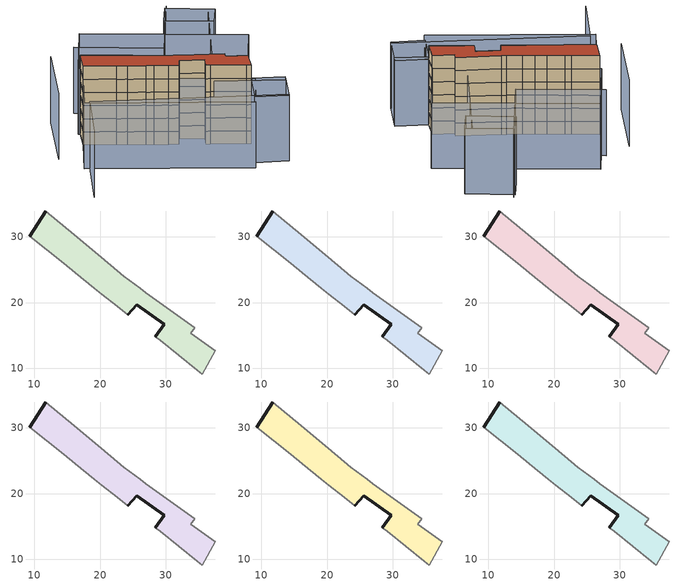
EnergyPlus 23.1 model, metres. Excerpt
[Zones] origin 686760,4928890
93487a3be9cabf93_F0_whole
 floor ground (EU_floor_Construction): 26.9,21.49 34.42,16.19 33.8,15.3 37.52,12.68 35.5,9.14 34.77,9.72 29.12,14.24 28.38,14.82 29.73,16.72 25.56,19.71 24.23,18.14 22.58,19.45 20.27,21.3 19.12,22.21 16.23,24.52 14.42,25.97 9.27,30.08 11.71,33.94 16.06,30.31 16.97,29.56 19.74,27.26 21.63,25.68 23.59,24.05 26.08,22.19 z0
 wall outside (EU_wall_Construction): 11.71,33.94 9.27,30.08 / 24.23,18.14 25.56,19.71 29.73,16.72 28.38,14.82 z0:3
 wall adiabatic (EU_wall_Construction): 9.27,30.08 14.42,25.97 16.23,24.52 19.12,22.21 20.27,21.3 22.58,19.45 24.23,18.14 / 28.38,14.82 29.12,14.24 34.77,9.72 35.5,9.14 37.52,12.68 33.8,15.3 34.42,16.19 26.9,21.49 26.08,22.19 23.59,24.05 21.63,25.68 19.74,27.26 16.97,29.56 16.06,30.31 11.71,33.94 z0:3
93487a3be9cabf93_F1_whole
 floor to 93487a3be9cabf93_F0_whole (EU_floor_Construction): 26.9,21.49 34.42,16.19 33.8,15.3 37.52,12.68 35.5,9.14 34.77,9.72 29.12,14.24 28.38,14.82 29.73,16.72 25.56,19.71 24.23,18.14 22.58,19.45 20.27,21.3 19.12,22.21 16.23,24.52 14.42,25.97 9.27,30.08 11.71,33.94 16.06,30.31 16.97,29.56 19.74,27.26 21.63,25.68 23.59,24.05 26.08,22.19 z3
 wall outside (EU_wall_Construction): 11.71,33.94 9.27,30.08 / 24.23,18.14 25.56,19.71 29.73,16.72 28.38,14.82 z3:6
 wall adiabatic (EU_wall_Construction): 9.27,30.08 14.42,25.97 16.23,24.52 19.12,22.21 20.27,21.3 22.58,19.45 24.23,18.14 / 28.38,14.82 29.12,14.24 34.77,9.72 35.5,9.14 37.52,12.68 33.8,15.3 34.42,16.19 26.9,21.49 26.08,22.19 23.59,24.05 21.63,25.68 19.74,27.26 16.97,29.56 16.06,30.31 11.71,33.94 z3:6
93487a3be9cabf93_F2_whole
 floor to 93487a3be9cabf93_F1_whole (EU_floor_Construction): 26.9,21.49 34.42,16.19 33.8,15.3 37.52,12.68 35.5,9.14 34.77,9.72 29.12,14.24 28.38,14.82 29.73,16.72 25.56,19.71 24.23,18.14 22.58,19.45 20.27,21.3 19.12,22.21 16.23,24.52 14.42,25.97 9.27,30.08 11.71,33.94 16.06,30.31 16.97,29.56 19.74,27.26 21.63,25.68 23.59,24.05 26.08,22.19 z6
 wall outside (EU_wall_Construction): 11.71,33.94 9.27,30.08 / 24.23,18.14 25.56,19.71 29.73,16.72 28.38,14.82 z6:9
 wall adiabatic (EU_wall_Construction): 9.27,30.08 14.42,25.97 16.23,24.52 19.12,22.21 20.27,21.3 22.58,19.45 24.23,18.14 / 28.38,14.82 29.12,14.24 34.77,9.72 35.5,9.14 37.52,12.68 33.8,15.3 34.42,16.19 26.9,21.49 26.08,22.19 23.59,24.05 21.63,25.68 19.74,27.26 16.97,29.56 16.06,30.31 11.71,33.94 z6:9
93487a3be9cabf93_F3_whole
 floor to 93487a3be9cabf93_F2_whole (EU_floor_Construction): 26.9,21.49 34.42,16.19 33.8,15.3 37.52,12.68 35.5,9.14 34.77,9.72 29.12,14.24 28.38,14.82 29.73,16.72 25.56,19.71 24.23,18.14 22.58,19.45 20.27,21.3 19.12,22.21 16.23,24.52 14.42,25.97 9.27,30.08 11.71,33.94 16.06,30.31 16.97,29.56 19.74,27.26 21.63,25.68 23.59,24.05 26.08,22.19 z9
 wall outside (EU_wall_Construction): 11.71,33.94 9.27,30.08 / 24.23,18.14 25.56,19.71 29.73,16.72 28.38,14.82 z9:12
 wall adiabatic (EU_wall_Construction): 9.27,30.08 14.42,25.97 16.23,24.52 19.12,22.21 20.27,21.3 22.58,19.45 24.23,18.14 / 28.38,14.82 29.12,14.24 34.77,9.72 35.5,9.14 37.52,12.68 33.8,15.3 34.42,16.19 26.9,21.49 26.08,22.19 23.59,24.05 21.63,25.68 19.74,27.26 16.97,29.56 16.06,30.31 11.71,33.94 z9:12
93487a3be9cabf93_F4_whole
 floor to 93487a3be9cabf93_F3_whole (EU_floor_Construction): 26.9,21.49 34.42,16.19 33.8,15.3 37.52,12.68 35.5,9.14 34.77,9.72 29.12,14.24 28.38,14.82 29.73,16.72 25.56,19.71 24.23,18.14 22.58,19.45 20.27,21.3 19.12,22.21 16.23,24.52 14.42,25.97 9.27,30.08 11.71,33.94 16.06,30.31 16.97,29.56 19.74,27.26 21.63,25.68 23.59,24.05 26.08,22.19 z12
 wall outside (EU_wall_Construction): 11.71,33.94 9.27,30.08 / 24.23,18.14 25.56,19.71 29.73,16.72 28.38,14.82 z12:15
 wall adiabatic (EU_wall_Construction): 9.27,30.08 14.42,25.97 16.23,24.52 19.12,22.21 20.27,21.3 22.58,19.45 24.23,18.14 / 28.38,14.82 29.12,14.24 34.77,9.72 35.5,9.14 37.52,12.68 33.8,15.3 34.42,16.19 26.9,21.49 26.08,22.19 23.59,24.05 21.63,25.68 19.74,27.26 16.97,29.56 16.06,30.31 11.71,33.94 z12:15
93487a3be9cabf93_F5_whole
 floor to 93487a3be9cabf93_F4_whole (EU_floor_Construction): 26.9,21.49 34.42,16.19 33.8,15.3 37.52,12.68 35.5,9.14 34.77,9.72 29.12,14.24 28.38,14.82 29.73,16.72 25.56,19.71 24.23,18.14 22.58,19.45 20.27,21.3 19.12,22.21 16.23,24.52 14.42,25.97 9.27,30.08 11.71,33.94 16.06,30.31 16.97,29.56 19.74,27.26 21.63,25.68 23.59,24.05 26.08,22.19 z15
 wall outside (EU_wall_Construction): 11.71,33.94 9.27,30.08 / 24.23,18.14 25.56,19.71 29.73,16.72 28.38,14.82 z15:18
 wall adiabatic (EU_wall_Construction): 9.27,30.08 14.42,25.97 16.23,24.52 19.12,22.21 20.27,21.3 22.58,19.45 24.23,18.14 / 28.38,14.82 29.12,14.24 34.77,9.72 35.5,9.14 37.52,12.68 33.8,15.3 34.42,16.19 26.9,21.49 26.08,22.19 23.59,24.05 21.63,25.68 19.74,27.26 16.97,29.56 16.06,30.31 11.71,33.94 z15:18
 roof outside (EU_roof_Construction): 35.5,9.14 37.52,12.68 33.8,15.3 34.42,16.19 26.9,21.49 26.08,22.19 23.59,24.05 21.63,25.68 19.74,27.26 16.97,29.56 16.06,30.31 11.71,33.94 9.27,30.08 14.42,25.97 16.23,24.52 19.12,22.21 20.27,21.3 22.58,19.45 24.23,18.14 25.56,19.71 29.73,16.72 28.38,14.82 29.12,14.24 34.77,9.72 z18
shading: -2.57,12.2 4.45,22.21 / 4.45,22.21 37.2,-0.76 / 40.41,4.25 28.98,12.84 / 28.98,12.84 46.84,36.59 / 10.13,41.38 1.83,28.72 / 41.23,42.9 29.9,29.7 / 29.9,29.7 16.18,41.48 / 41.16,5.36 36.87,-1.05 / 36.87,-1.05 31.13,2.79 / 31.13,2.79 35.41,9.2 / 35.41,9.2 41.16,5.36 / 9.27,30.08 36.1,8.67 / 36.1,8.67 30.02,1.05 / 30.02,1.05 3.2,22.46 / 3.2,22.46 9.27,30.08 / 37.27,12.38 11.38,34.21 / 11.38,34.21 20.61,45.15 / 20.61,45.15 46.49,23.31 / 46.49,23.31 37.27,12.38 / 37.03,38.49 40.38,42.34 / 40.38,42.34 47.98,35.7 / 47.98,35.7 44.63,31.86 / 44.63,31.86 37.03,38.49 z0:15
[Building]
EU S2 Campaign: North Axis=0; Terrain=City; Solar Distribution=FullExterior
[Site:Location]
Bologna: Latitude=44.5; Longitude=11.25; Time Zone=1; Elevation=37
[SizingPeriod:WeatherFileDays]
AnnualSizingPeriod: Begin Month=1; Begin Day of Month=1; End Month=12; End Day of Month=31; Day of Week for Start Day=Monday; Use Weather File Daylight Saving Period=No; Use Weather File Rain and Snow Indicators=No
[MATERIAL]
EU_InternalMass_Material: Roughness=MediumRough; Thickness=0.1; Conductivity=1; Density=1800; Specific Heat=900; Thermal Absorptance=0.9; Solar Absorptance=0.7; Visible Absorptance=0.7
[MATERIAL:NOMASS] Roughness=MediumRough; Thermal Absorptance=0.9; Solar Absorptance=0.7; Visible Absorptance=0.7
Name | Thermal Resistance
EU_wall_NoMass | 0.905828
EU_roof_NoMass | 0.37593
EU_floor_NoMass | 0.67114
[CONSTRUCTION]
EU_wall_Construction: EU_wall_NoMass
EU_roof_Construction: EU_roof_NoMass
EU_floor_Construction: EU_floor_NoMass
EU_InternalMass_Construction: EU_InternalMass_Material
[ZONE] Type=1; Multiplier=1; Ceiling Height=autocalculate; Floor Area=autocalculate; Part of Total Floor Area=Yes
Name | Volume
93487a3be9cabf93_F0_whole | 402.577
93487a3be9cabf93_F1_whole; 93487a3be9cabf93_F2_whole; 93487a3be9cabf93_F3_whole; 93487a3be9cabf93_F4_whole; 93487a3be9cabf93_F5_whole | 402.575
[INTERNALMASS] Construction=EU_InternalMass_Construction; Surface Area=134.192
Name | Zone or ZoneList
93487a3be9cabf93_F0_whole_EU_InternalMass | 93487a3be9cabf93_F0_whole
93487a3be9cabf93_F1_whole_EU_InternalMass | 93487a3be9cabf93_F1_whole
93487a3be9cabf93_F2_whole_EU_InternalMass | 93487a3be9cabf93_F2_whole
93487a3be9cabf93_F3_whole_EU_InternalMass | 93487a3be9cabf93_F3_whole
93487a3be9cabf93_F4_whole_EU_InternalMass | 93487a3be9cabf93_F4_whole
93487a3be9cabf93_F5_whole_EU_InternalMass | 93487a3be9cabf93_F5_whole
[OTHEREQUIPMENT] Fuel Type=Electricity; Design Level Calculation Method=Watts/Area; Power per Zone Floor Area=1; Fraction Latent=0; Fraction Radiant=0; Fraction Lost=0; Carbon Dioxide Generation Rate=0; EndUse Subcategory=EU_Step8_InternalGains
Name | Zone or ZoneList or Space or SpaceList | Schedule
EU_Step8_InternalGain_93487a3be9cabf93_F0_whole_f000 | 93487a3be9cabf93_F0_whole | EU_Step8_GainSchedule_93487a3be9cabf93_F0_whole_f000
EU_Step8_InternalGain_93487a3be9cabf93_F1_whole_f000 | 93487a3be9cabf93_F1_whole | EU_Step8_GainSchedule_93487a3be9cabf93_F1_whole_f000
EU_Step8_InternalGain_93487a3be9cabf93_F2_whole_f000 | 93487a3be9cabf93_F2_whole | EU_Step8_GainSchedule_93487a3be9cabf93_F2_whole_f000
EU_Step8_InternalGain_93487a3be9cabf93_F3_whole_f000 | 93487a3be9cabf93_F3_whole | EU_Step8_GainSchedule_93487a3be9cabf93_F3_whole_f000
EU_Step8_InternalGain_93487a3be9cabf93_F4_whole_f000 | 93487a3be9cabf93_F4_whole | EU_Step8_GainSchedule_93487a3be9cabf93_F4_whole_f000
EU_Step8_InternalGain_93487a3be9cabf93_F5_whole_f000 | 93487a3be9cabf93_F5_whole | EU_Step8_GainSchedule_93487a3be9cabf93_F5_whole_f000
[ZONEVENTILATION:DESIGNFLOWRATE] Schedule=EU_AlwaysOn; Design Flow Rate Calculation Method=AirChanges/Hour; Air Changes per Hour=0.73129; Ventilation Type=Natural; Fan Pressure Rise=0; Fan Total Efficiency=1; Constant Term Coefficient=1; Temperature Term Coefficient=0; Velocity Term Coefficient=0; Velocity Squared Term Coefficient=0; Minimum Indoor Temperature=-100; Maximum Indoor Temperature=100; Delta Temperature=-100; Minimum Outdoor Temperature=-100; Maximum Outdoor Temperature=100; Maximum Wind Speed=40
Name | Zone or ZoneList or Space or SpaceList
EU_ConstantAir_93487a3be9cabf93_F0_whole | 93487a3be9cabf93_F0_whole
EU_ConstantAir_93487a3be9cabf93_F1_whole | 93487a3be9cabf93_F1_whole
EU_ConstantAir_93487a3be9cabf93_F2_whole | 93487a3be9cabf93_F2_whole
EU_ConstantAir_93487a3be9cabf93_F3_whole | 93487a3be9cabf93_F3_whole
EU_ConstantAir_93487a3be9cabf93_F4_whole | 93487a3be9cabf93_F4_whole
EU_ConstantAir_93487a3be9cabf93_F5_whole | 93487a3be9cabf93_F5_whole
[HVACTEMPLATE:THERMOSTAT] Constant Heating Setpoint=20; Constant Cooling Setpoint=50
EU_HeatOnly_93487a3be9cabf93_F0_whole; EU_HeatOnly_93487a3be9cabf93_F1_whole; EU_HeatOnly_93487a3be9cabf93_F2_whole; EU_HeatOnly_93487a3be9cabf93_F3_whole; EU_HeatOnly_93487a3be9cabf93_F4_whole; EU_HeatOnly_93487a3be9cabf93_F5_whole
[HVACTEMPLATE:ZONE:IDEALLOADSAIRSYSTEM] System Availability Schedule=EU_AlwaysOn; Maximum Heating Supply Air Temperature=50; Minimum Cooling Supply Air Temperature=13; Maximum Heating Supply Air Humidity Ratio=0.0156; Minimum Cooling Supply Air Humidity Ratio=0.0077; Heating Limit=NoLimit; Cooling Limit=NoLimit; Heating Availability Schedule=EU_AlwaysOn; Cooling Availability Schedule=EU_CoolingOff; Dehumidification Control Type=ConstantSensibleHeatRatio; Cooling Sensible Heat Ratio=0.7; Dehumidification Setpoint=60; Humidification Control Type=None; Humidification Setpoint=30; Outdoor Air Method=None; Outdoor Air Flow Rate per Person=0.00944; Outdoor Air Flow Rate per Zone Floor Area=0; Outdoor Air Flow Rate per Zone=0; Demand Controlled Ventilation Type=None; Outdoor Air Economizer Type=NoEconomizer; Heat Recovery Type=None; Sensible Heat Recovery Effectiveness=0.7; Latent Heat Recovery Effectiveness=0.65
Name | Template Thermostat
93487a3be9cabf93_F0_whole | EU_HeatOnly_93487a3be9cabf93_F0_whole
93487a3be9cabf93_F1_whole | EU_HeatOnly_93487a3be9cabf93_F1_whole
93487a3be9cabf93_F2_whole | EU_HeatOnly_93487a3be9cabf93_F2_whole
93487a3be9cabf93_F3_whole | EU_HeatOnly_93487a3be9cabf93_F3_whole
93487a3be9cabf93_F4_whole | EU_HeatOnly_93487a3be9cabf93_F4_whole
93487a3be9cabf93_F5_whole | EU_HeatOnly_93487a3be9cabf93_F5_whole
[SIZING:ZONE] Zone Cooling Design Supply Air Temperature Input Method=SupplyAirTemperature; Zone Cooling Design Supply Air Temperature=13; Zone Heating Design Supply Air Temperature Input Method=SupplyAirTemperature; Zone Heating Design Supply Air Temperature=50; Zone Cooling Design Supply Air Humidity Ratio=0.008; Zone Heating Design Supply Air Humidity Ratio=0.008; Cooling Design Air Flow Method=DesignDay; Cooling Design Air Flow Rate=0; Cooling Minimum Air Flow per Zone Floor Area=0.000762; Cooling Minimum Air Flow=0; Cooling Minimum Air Flow Fraction=0.2; Heating Design Air Flow Method=DesignDay; Heating Design Air Flow Rate=0; Heating Maximum Air Flow per Zone Floor Area=0.002032; Heating Maximum Air Flow=0.141576; Heating Maximum Air Flow Fraction=0.3; Account for Dedicated Outdoor Air System=No; Dedicated Outdoor Air System Control Strategy=NeutralSupplyAir; Dedicated Outdoor Air Low Setpoint Temperature for Design=autosize; Dedicated Outdoor Air High Setpoint Temperature for Design=autosize; Zone Load Sizing Method=Sensible Load Only No Latent Load; Zone Latent Cooling Design Supply Air Humidity Ratio Input Method=HumidityRatioDifference; Zone Cooling Design Supply Air Humidity Ratio Difference=0.005; Zone Latent Heating Design Supply Air Humidity Ratio Input Method=HumidityRatioDifference; Zone Humidification Design Supply Air Humidity Ratio Difference=0.005
93487a3be9cabf93_F0_whole; 93487a3be9cabf93_F1_whole; 93487a3be9cabf93_F2_whole; 93487a3be9cabf93_F3_whole; 93487a3be9cabf93_F4_whole; 93487a3be9cabf93_F5_whole
[SCHEDULE:CONSTANT]
Name | Hourly Value
EU_AlwaysOn | 1
EU_CoolingOff | 0
[SCHEDULE:FILE] Column Number=1; Rows to Skip at Top=0; Number of Hours of Data=8760; Column Separator=Comma; Interpolate to Timestep=No; Minutes per Item=60; Adjust Schedule for Daylight Savings=Yes
Name | File
EU_Step8_GainSchedule_93487a3be9cabf93_F0_whole_f000 | ../../schedules/93487a3be9cabf93/93487a3be9cabf93_F0_whole_f000_gain.csv
EU_Step8_GainSchedule_93487a3be9cabf93_F1_whole_f000 | ../../schedules/93487a3be9cabf93/93487a3be9cabf93_F1_whole_f000_gain.csv
EU_Step8_GainSchedule_93487a3be9cabf93_F2_whole_f000 | ../../schedules/93487a3be9cabf93/93487a3be9cabf93_F2_whole_f000_gain.csv
EU_Step8_GainSchedule_93487a3be9cabf93_F3_whole_f000 | ../../schedules/93487a3be9cabf93/93487a3be9cabf93_F3_whole_f000_gain.csv
EU_Step8_GainSchedule_93487a3be9cabf93_F4_whole_f000 | ../../schedules/93487a3be9cabf93/93487a3be9cabf93_F4_whole_f000_gain.csv
EU_Step8_GainSchedule_93487a3be9cabf93_F5_whole_f000 | ../../schedules/93487a3be9cabf93/93487a3be9cabf93_F5_whole_f000_gain.csv
